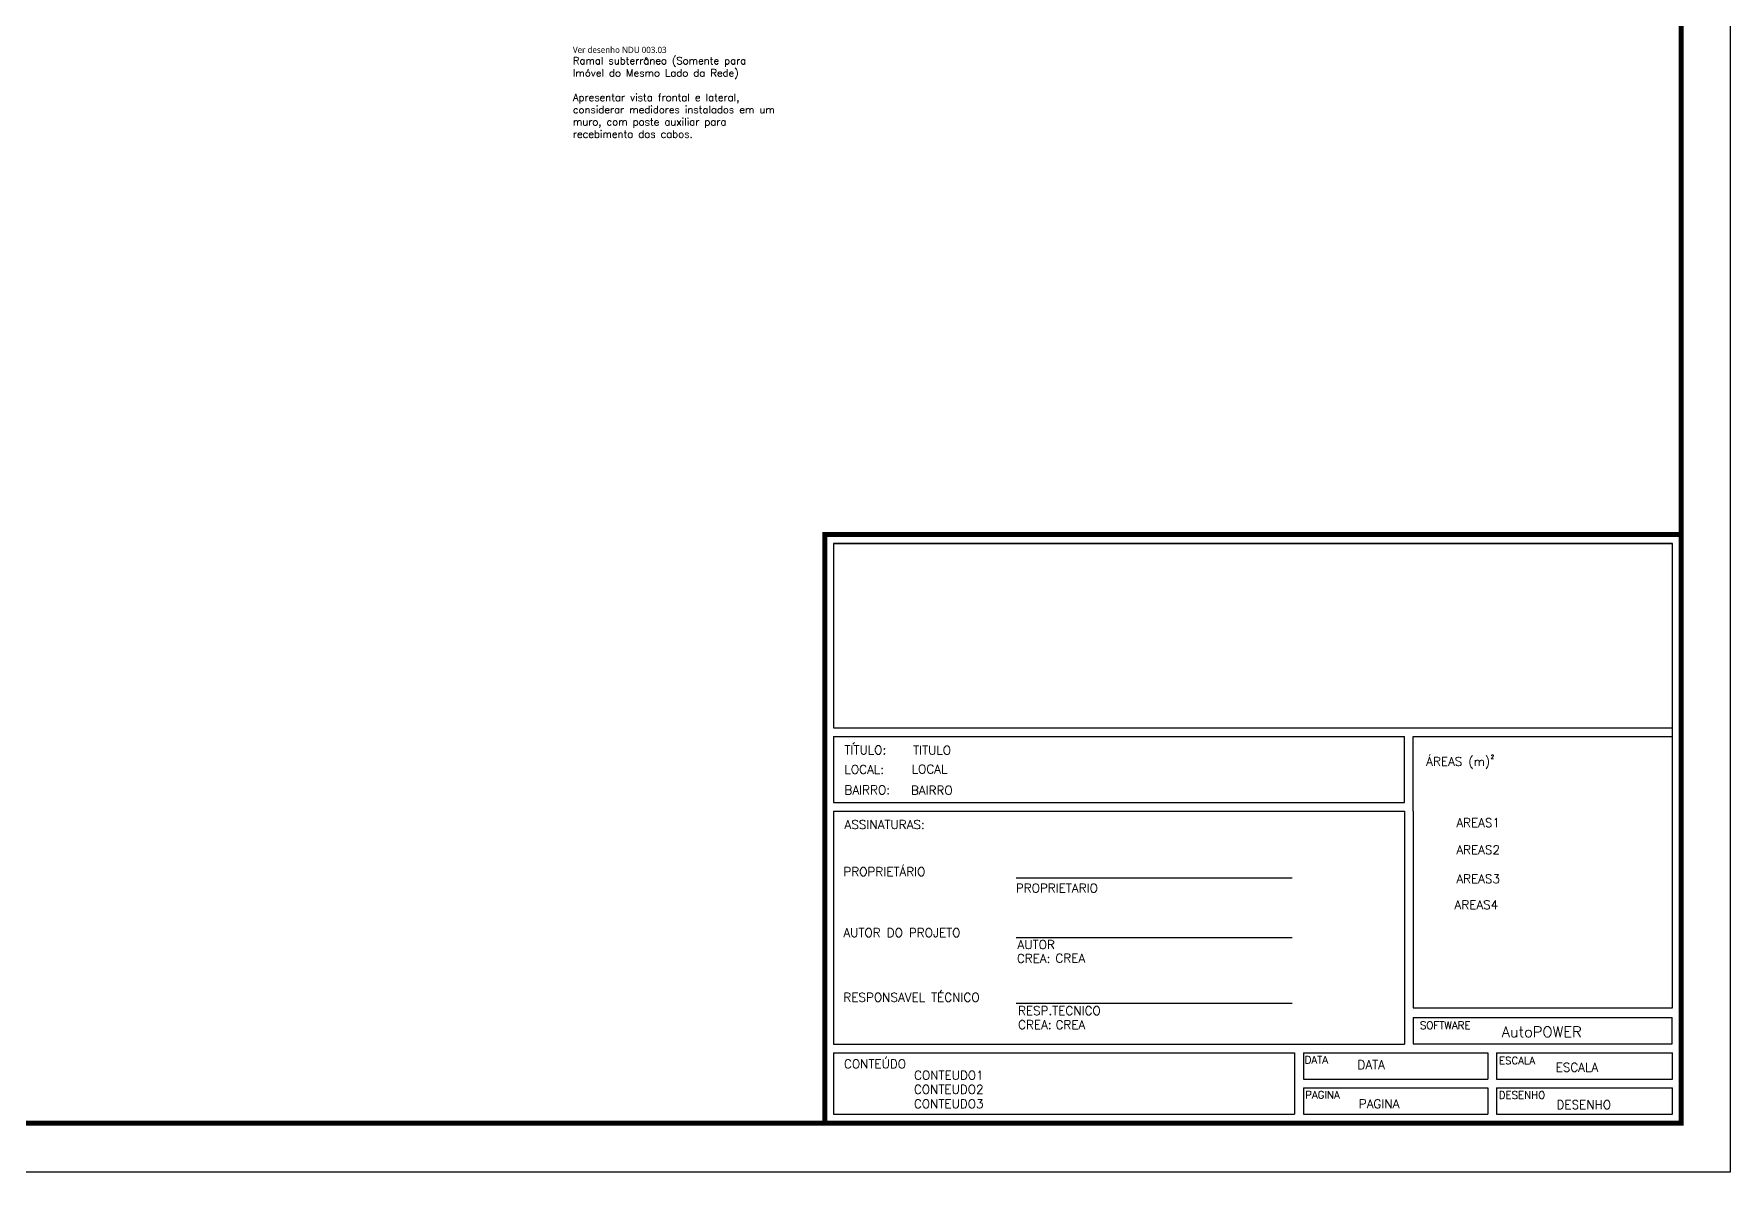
# Model space of a CAD drawing. Header units: millimetres. Extents: x 2788 to 2954, y 1337 to 1391.
# Drawn here: x 2900.69 to 2918.02, y 1336.55 to 1348.17 of the extents above; entities that cross this region are included whole.
import ezdxf

# ---------------------------------------------------------------- set-up
doc = ezdxf.new("R2010")
doc.units = ezdxf.units.MM
doc.layers.add('Diagrama Unifilar', color=7, linetype='Continuous')
doc.styles.add('ROMANS', font='romans.shx', dxfattribs={"height": 0.002})
doc.styles.add('ROMMANS', font='ROMANS.shx', dxfattribs={"height": 100})

msp = doc.modelspace()

# ---------------------------------------------------------------- linework, layer by layer
for p, q in [((2918.021, 1366.247), (2918.021, 1336.547)), ((2909.058, 1340.919), (2909.075, 1340.937)), ((2910.725, 1339.554), (2913.545, 1339.554)), ((2910.725, 1338.944), (2913.545, 1338.944)), ((2910.725, 1338.272), (2913.545, 1338.272)), ((2918.021, 1336.547), (2875.971, 1336.547))]:
    msp.add_line(p, q)
at = {"const_width": 0.05}
msp.add_lwpolyline([(2877.221, 1337.047), (2877.221, 1365.747), (2917.521, 1365.747), (2917.521, 1337.047)], close=True, dxfattribs=at)
msp.add_lwpolyline([(2917.521, 1337.047), (2917.521, 1343.06), (2908.771, 1343.06), (2908.771, 1337.047)], dxfattribs=at)
for points in [[(2908.861, 1342.97), (2917.431, 1342.97)], [(2908.861, 1342.97), (2908.861, 1341.085)], [(2917.431, 1338.617), (2917.431, 1342.97), (2908.861, 1342.97)], [(2917.431, 1341.085), (2917.431, 1342.97)], [(2908.861, 1341.085), (2917.431, 1341.085)], [(2908.861, 1340.323), (2914.694, 1340.323), (2914.694, 1340.996)], [(2908.861, 1340.996), (2908.861, 1340.323)], [(2908.861, 1340.996), (2914.694, 1340.996)], [(2914.784, 1340.233), (2914.784, 1340.996)], [(2914.784, 1340.996), (2917.431, 1340.996)], [(2917.431, 1338.225), (2917.431, 1340.996)], [(2908.861, 1340.233), (2914.694, 1340.233)], [(2908.861, 1340.233), (2908.861, 1337.855)], [(2914.694, 1340.233), (2914.694, 1337.855)], [(2914.784, 1340.233), (2914.784, 1338.225)], [(2914.783, 1338.125), (2917.428, 1338.125)], [(2914.783, 1338.125), (2914.783, 1337.856)], [(2914.784, 1338.225), (2917.431, 1338.225)], [(2917.428, 1337.856), (2917.428, 1338.125)], [(2908.861, 1337.855), (2914.694, 1337.855)], [(2914.783, 1337.856), (2917.428, 1337.856)], [(2908.861, 1337.765), (2913.572, 1337.765)], [(2908.861, 1337.765), (2908.861, 1337.137), (2913.572, 1337.137)], [(2913.572, 1337.765), (2913.572, 1337.137)], [(2913.662, 1337.765), (2913.662, 1337.496)], [(2913.662, 1337.765), (2915.547, 1337.765)], [(2915.547, 1337.765), (2915.547, 1337.496)], [(2915.636, 1337.765), (2915.636, 1337.496)], [(2915.636, 1337.765), (2917.431, 1337.765)], [(2917.431, 1337.496), (2917.431, 1337.765)], [(2913.662, 1337.496), (2915.547, 1337.496)], [(2915.636, 1337.496), (2917.431, 1337.496)], [(2913.662, 1337.406), (2913.662, 1337.137)], [(2913.662, 1337.406), (2915.547, 1337.406)], [(2915.547, 1337.406), (2915.547, 1337.137)], [(2915.636, 1337.406), (2915.636, 1337.137)], [(2915.636, 1337.406), (2917.431, 1337.406)], [(2915.636, 1337.137), (2917.431, 1337.137), (2917.431, 1337.406)], [(2913.662, 1337.137), (2915.547, 1337.137)]]:
    msp.add_lwpolyline(points)

# ---------------------------------------------------------------- texts
at = {"style": 'ROMANS'}
for s, height, p in [('TITULO:', 0.0897, (2908.972, 1340.814)), ('ÁREAS (m)', 0.0897, (2914.916, 1340.697)), ('2', 0.0393, (2915.576, 1340.77)), ('LOCAL:', 0.0897, (2908.972, 1340.616)), ('BAIRRO:', 0.0897, (2908.972, 1340.406)), ('ASSINATURAS:', 0.08974, (2908.973, 1340.052)), ('PROPRIETÁRIO', 0.08974, (2908.961, 1339.571)), ('AUTOR DO PROJETO', 0.08974, (2908.961, 1338.948)), ('CREA: ', 0.0897, (2910.734, 1338.685)), ('RESPONSAVEL TÉCNICO', 0.08974, (2908.961, 1338.287)), ('CREA: ', 0.0897, (2910.746, 1338.008)), ('SOFTWARE', 0.0763, (2914.852, 1338.008)), ('CONTEÚDO', 0.0897, (2908.967, 1337.607)), ('DATA', 0.0763, (2913.674, 1337.655)), ('ESCALA', 0.0763, (2915.66, 1337.648)), ('PAGINA', 0.0763, (2913.68, 1337.298)), ('DESENHO', 0.0763, (2915.658, 1337.296))]:
    msp.add_text(s, height=height, dxfattribs=at).set_placement(p)
at = {"color": 1, "ltscale": 5, "style": 'ROMANS'}
msp.add_text('AutoPOWER', height=0.109, dxfattribs=at).set_placement((2915.688, 1337.925))
at = {"style": 'ROMANS'}
msp.add_attdef('TITULO', (2909.673, 1340.812), 'PROJETO DE INSTALAÇÕES ELÉTRICAS', height=0.08974, dxfattribs=at)
at = {"style": 'ROMANS', "flags": 8}
for tag, p, s in [('LOCAL', (2909.659, 1340.619), ''), ('BAIRRO', (2909.651, 1340.403), ''), ('AREAS1', (2915.224, 1340.072), ''), ('AREAS2', (2915.224, 1339.794), ''), ('AREAS3', (2915.224, 1339.498), ''), ('PROPRIETARIO', (2910.723, 1339.403), ''), ('AREAS4', (2915.206, 1339.233), ''), ('AUTOR', (2910.741, 1338.826), ''), ('CREA', (2911.127, 1338.687), ''), ('RESP.TECNICO', (2910.745, 1338.151), ''), ('CREA', (2911.129, 1338.007), ''), ('DATA', (2914.214, 1337.599), '01/01/97'), ('ESCALA', (2916.239, 1337.572), '1:50'), ('CONTEUDO2', (2909.682, 1337.347), ''), ('CONTEUDO1', (2909.683, 1337.491), ''), ('CONTEUDO3', (2909.682, 1337.199), ''), ('PAGINA', (2914.227, 1337.199), '01/01'), ('DESENHO', (2916.248, 1337.191), '')]:
    msp.add_attdef(tag, p, s, height=0.0897, dxfattribs=at)
at = {"layer": 'Diagrama Unifilar', "color": 1, "insert": (2906.197, 1348.043), "char_height": 0.075, "width": 2.09078, "attachment_point": 1, "style": 'ROMMANS'}
msp.add_mtext('{\\fTrebuchetMS|b0|i0|c0|p16;\\H0.83333x;\\C256;Ver desenho NDU 003.03\\P}Ramal subterrâneo (Somente para Imóvel do Mesmo Lado da Rede)\\P\\PApresentar vista frontal e lateral, considerar medidores instalados em um muro, com poste auxiliar para recebimento dos cabos.', dxfattribs=at)

doc.saveas('drawing.dxf')
